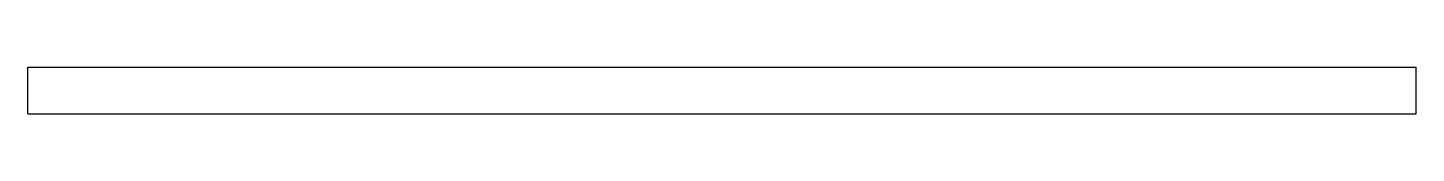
# Model space of a CAD drawing. Extents: x -300 to 0, y -197 to -187.
import ezdxf

# ---------------------------------------------------------------- set-up
doc = ezdxf.new("R2010")
doc.units = 0
doc.header["$MEASUREMENT"] = 0
doc.layers.add('VISIBLE', color=7, linetype='CONTINUOUS')

msp = doc.modelspace()

# ---------------------------------------------------------------- linework, layer by layer
at = {"layer": 'VISIBLE'}
for p, q in [((-300, -186.53), (0, -186.53)), ((-300, -196.53), (-300, -186.53)), ((0, -196.53), (0, -186.53)), ((-300, -196.53), (0, -196.53))]:
    msp.add_line(p, q, dxfattribs=at)

doc.saveas('drawing.dxf')
